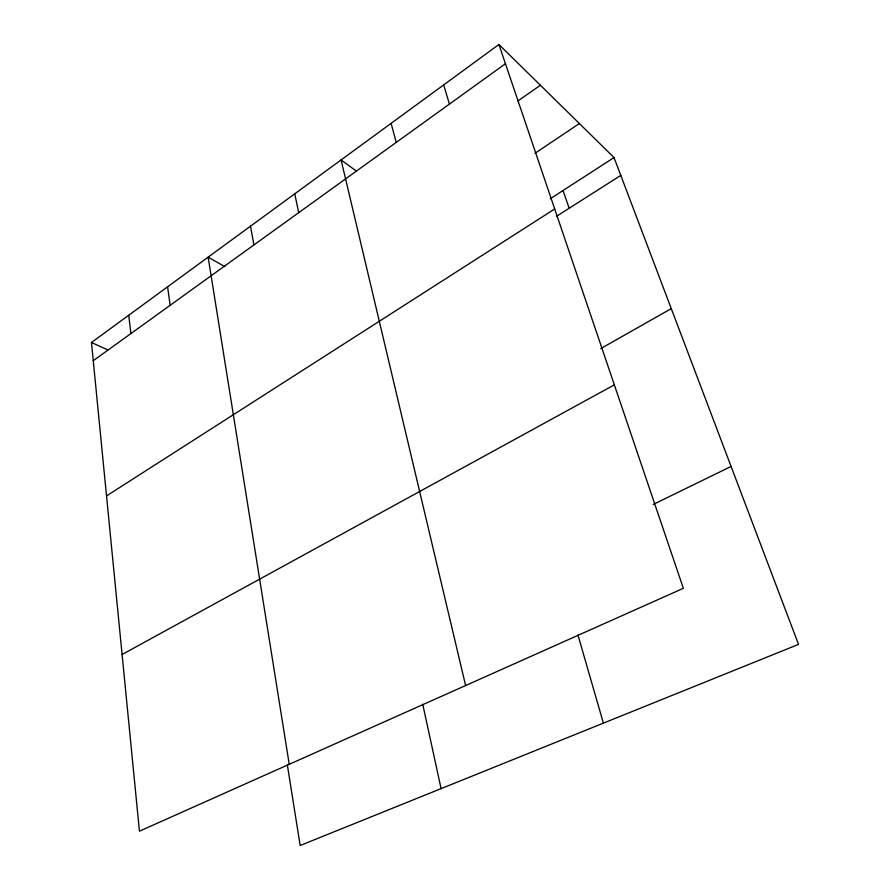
<?xml version="1.0" encoding="UTF-8"?>
<svg xmlns="http://www.w3.org/2000/svg" width="890" height="890" viewBox="0 0 890 890"><rect width="100%" height="100%" fill="white"/><g stroke="black" fill="none" stroke-linecap="round" stroke-linejoin="round"><path stroke-width="1.33" d="M498.923 44.5L683.342 588.301L139.441 831.193L91.47 342.494L498.923 44.5L614.033 157.575L798.53 644.393L300.164 845.5L287.314 764.766M93.25 360.695L505.442 63.724M517.98 100.926L540.397 85.24M534.99 153.314L579.39 123.532M550.243 198.782L614.033 157.575M106.522 495.93L554.692 208.961M556.539 216.303L620.797 175.397M600.706 348.635L671.283 308.63M122.097 654.495L614.345 384.847M653.182 504.463L731.102 466.449M91.47 342.494L107.868 349.959M224.836 266.666L208.149 257.154L289.239 764.299M356.545 171.225L341.081 159.933L465.615 685.534M563.025 190.527L569.177 208.26M443.665 84.917L449.45 104.063M577.933 634.926L603.398 723.136M391.122 123.343L396.228 142.411M422.728 704.268L441.095 788.629M294.757 193.82L298.706 212.666M250.49 226.194L253.928 244.928M167.598 286.814L170.146 305.292M128.739 315.227L130.897 333.572"/></g></svg>
